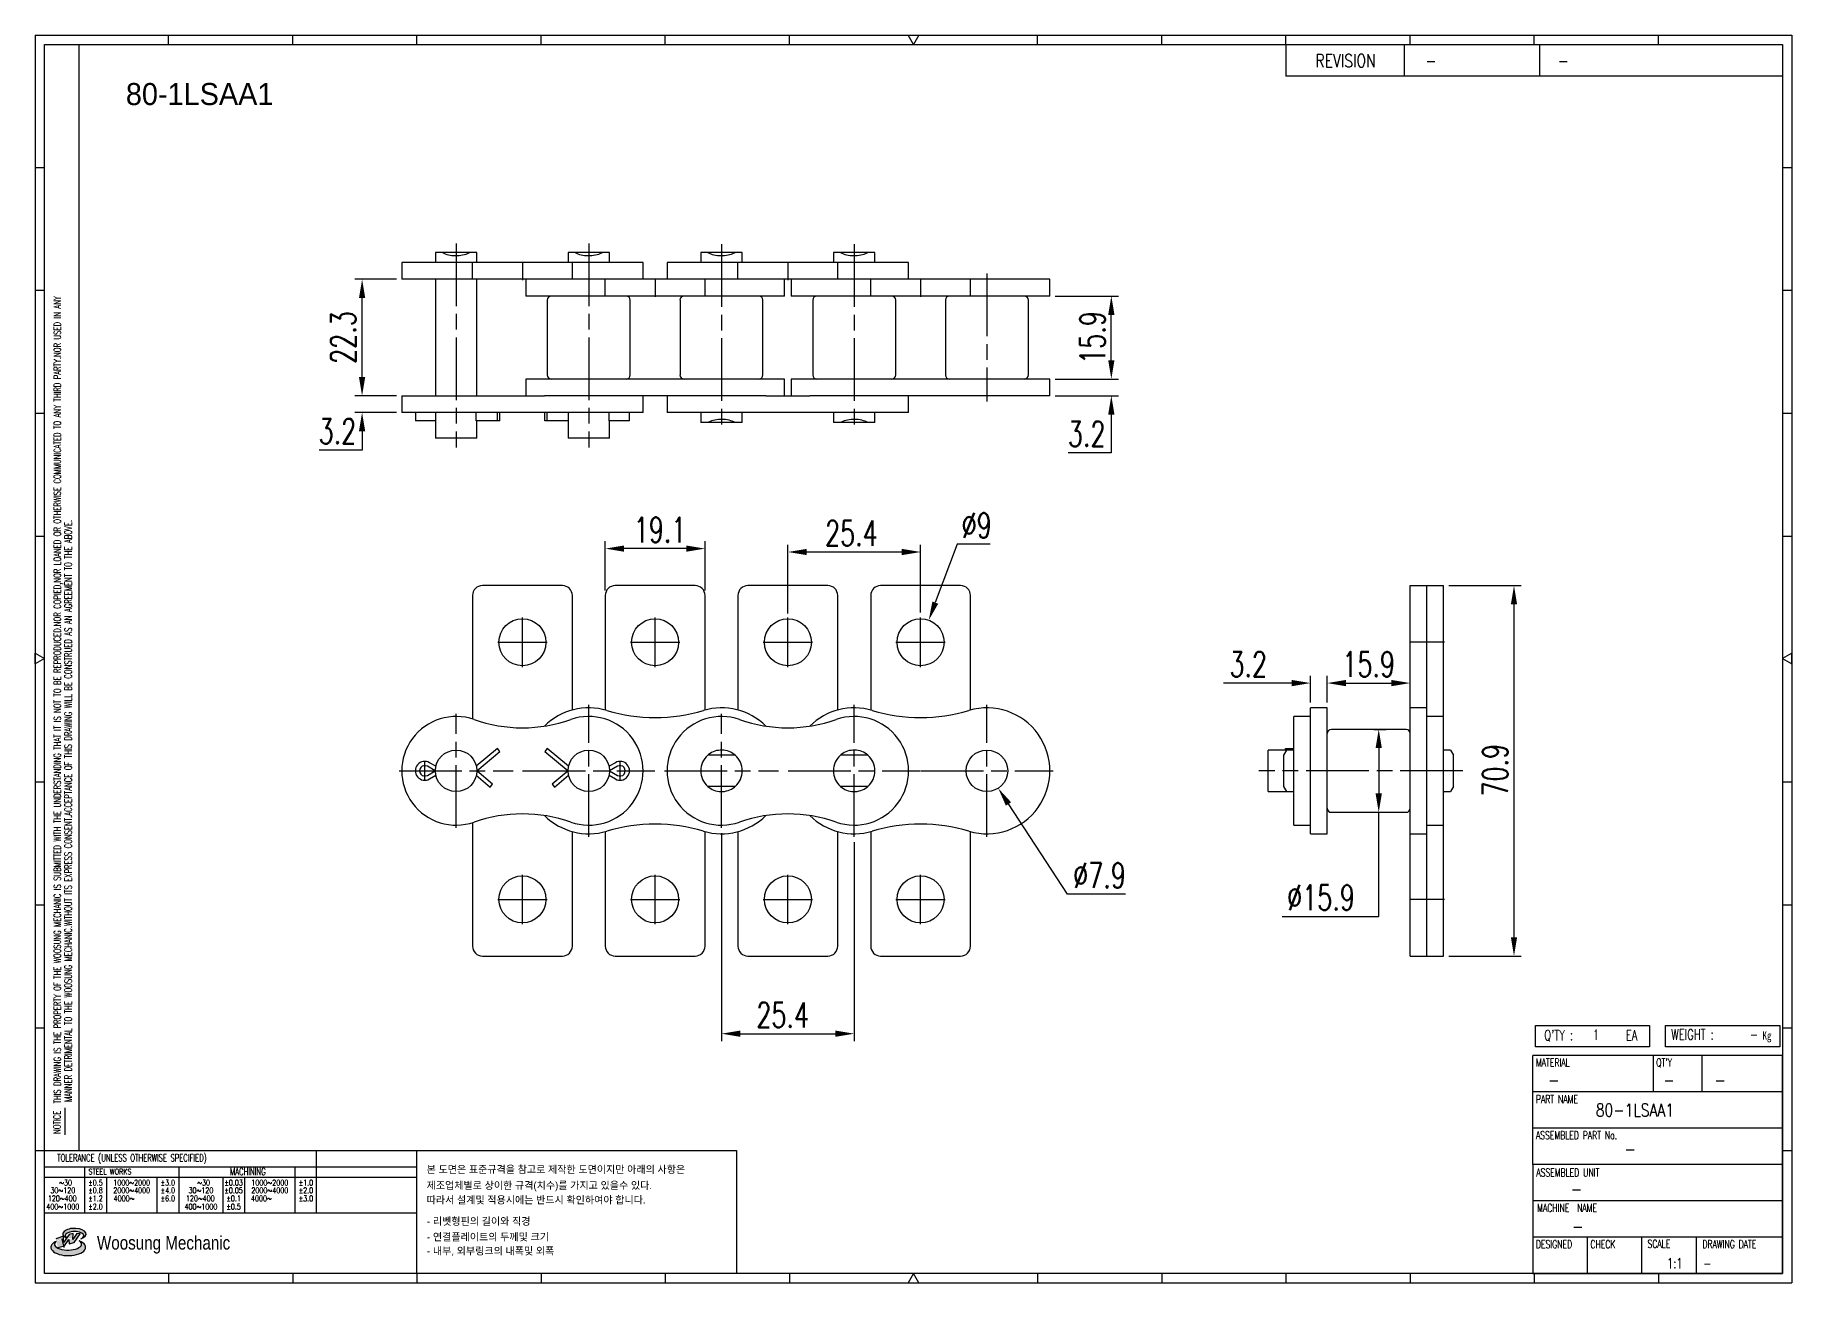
# Model space of a CAD drawing. Header units: millimetres. Extents: x 1209 to 1546, y 59 to 298.
import ezdxf
from ezdxf.enums import TextEntityAlignment as Align

# ---------------------------------------------------------------- set-up
doc = ezdxf.new("R2010")
doc.units = ezdxf.units.MM
doc.linetypes.add('AM_ISO08W050', pattern=[18, 12, -1.5, 3, -1.5])
doc.layers.get('Defpoints').update_dxf_attribs({"color": 80})
doc.layers.add('CL1', color=140, linetype='AM_ISO08W050', lineweight=25)
for name, color, linetype in [('S-DIM', 7, 'Continuous'), ('TITLE', 7, 'Continuous'), ('도면레이아웃', 7, 'Continuous')]:
    doc.layers.add(name, color=color, linetype=linetype)
doc.styles.add('HAN', font='ROMANS.shx', dxfattribs={"width": 0.7, "bigfont": 'whgtxt.shx'})
doc.styles.add('HKD_ST2', font='romans.shx', dxfattribs={"width": 0.7, "height": 4, "bigfont": '@extfont2.shx'})
doc.styles.add('HSG', font='SIMPLEX.shx', dxfattribs={"width": 0.7, "bigfont": 'HSG.shx'})
doc.styles.add('MtXpl_', font='Gulim.ttf')
doc.styles.add('SLDTEXTSTYLE4', font='arial.ttf', dxfattribs={"width": 0.8})
doc.dimstyles.new('AP2', dxfattribs={"dimscale": 2, "dimtxt": 2.4, "dimasz": 1.8, "dimexe": 0.7, "dimexo": 0.5, "dimgap": 0.6, "dimtad": 1, "dimtoh": 1, "dimdec": 1, "dimrnd": 0.01, "dimzin": 9, "dimdsep": 46, "dimtxsty": 'HSG', "dimcen": 0, "dimclrd": 251, "dimclre": 251, "dimclrt": 60, "dimazin": 2, "dimtp": 1, "dimtm": 1, "dimtfac": 0.5, "dimtdec": 1, "dimtofl": 0, "dimtmove": 0, "dimatfit": 3, "dimfxl": 0, "dimtvp": 1, "dimtolj": 2, "dimlwd": -1, "dimlwe": -1, "dimarcsym": 0})

# ---------------------------------------------------------------- blocks, each defined once
blk = doc.blocks.new('MAST')
at = {"layer": '도면레이아웃'}
h = blk.add_hatch(color=10, dxfattribs=at)
h.paths.add_polyline_path([(1.544, 35.177), (1.554, 34.966), (1.779, 35.034), (2.054, 35.422), (1.908, 35.446), (1.728, 35.167), (1.741, 35.439), (1.547, 35.405), (1.292, 35.041), (1.295, 35.33), (0.943, 35.208), (1.03, 34.8), (1.336, 34.885)])
edge = h.paths.add_edge_path()
edge.add_ellipse((1.795, 35.421), major_axis=(-0.53, 0), ratio=0.487785, start_angle=122.36065, end_angle=403.39574)
edge.add_line((1.411, 35.244), (1.419, 35.261))
edge.add_ellipse((1.798, 35.344), major_axis=(-0.423, 0), ratio=0.444396, start_angle=131.58977, end_angle=386.19408, ccw=False)
edge = h.paths.add_edge_path()
edge.add_ellipse((1.512, 34.815), major_axis=(-0.793, 0), ratio=0.480113, start_angle=314.67633, end_angle=590.85213)
edge.add_ellipse((1.501, 34.958), major_axis=(-0.62, 0), ratio=0.43311, start_angle=331.7024, end_angle=574.42495, ccw=False)
at = {"color": 140}
for p, q in [((0, 90.118), (80.15, 90.118)), ((0, 90.118), (0, 33.191)), ((80.15, 90.118), (80.15, 33.191)), ((57.068, 89.693), (57.068, 88.246)), ((62.47, 89.693), (62.47, 88.246)), ((68.635, 89.693), (68.635, 88.246)), ((79.725, 88.246), (57.068, 88.246)), ((68.449, 43.961), (68.449, 44.936)), ((68.449, 44.936), (73.654, 44.936)), ((73.654, 44.936), (73.654, 43.961)), ((74.39, 43.961), (74.39, 44.936)), ((74.39, 44.936), (79.595, 44.936)), ((79.595, 44.936), (79.595, 43.961)), ((68.336, 38.59), (68.336, 43.563)), ((79.725, 43.563), (68.336, 43.563)), ((73.654, 43.961), (68.449, 43.961)), ((73.827, 43.563), (73.827, 41.905)), ((79.595, 43.961), (74.39, 43.961)), ((76.037, 43.563), (76.037, 41.905)), ((79.725, 38.59), (79.725, 43.563)), ((79.725, 41.905), (68.336, 41.905)), ((79.725, 40.248), (68.336, 40.248)), ((68.336, 38.59), (68.336, 33.616)), ((79.725, 38.59), (68.336, 38.59)), ((79.725, 33.616), (79.725, 38.59)), ((79.725, 36.932), (68.336, 36.932)), ((79.725, 35.274), (68.336, 35.274)), ((70.822, 33.616), (70.822, 35.274)), ((73.309, 33.616), (73.309, 35.274)), ((75.796, 33.616), (75.796, 35.274)), ((0, 33.191), (80.15, 33.191)), ((68.336, 33.616), (79.725, 33.616))]:
    blk.add_line(p, q, dxfattribs=at)
for p, q in [((6.089, 89.693), (6.089, 90.118)), ((11.753, 89.693), (11.753, 90.118)), ((17.418, 89.693), (17.418, 90.118)), ((23.082, 89.693), (23.082, 90.118)), ((28.746, 89.693), (28.746, 90.118)), ((34.411, 89.693), (34.411, 90.118)), ((45.739, 89.693), (45.739, 90.118)), ((51.404, 89.693), (51.404, 90.118)), ((57.068, 89.693), (57.068, 90.118)), ((62.732, 89.693), (62.732, 90.118)), ((68.397, 89.693), (68.397, 90.118)), ((74.061, 89.693), (74.061, 90.118)), ((0, 84.085), (0.425, 84.085)), ((79.725, 84.085), (80.15, 84.085)), ((0, 78.478), (0.425, 78.478)), ((79.725, 78.478), (80.15, 78.478)), ((0, 72.87), (0.425, 72.87)), ((79.725, 72.87), (80.15, 72.87)), ((0, 67.262), (0.425, 67.262)), ((79.725, 67.262), (80.15, 67.262)), ((0, 56.047), (0.425, 56.047)), ((79.725, 56.047), (80.15, 56.047)), ((0, 50.439), (0.425, 50.439)), ((79.725, 50.439), (80.15, 50.439)), ((0, 44.832), (0.425, 44.832)), ((79.725, 44.832), (80.15, 44.832)), ((1.377, 39.947), (1.377, 41.174)), ((0, 39.224), (0.425, 39.224)), ((79.725, 39.224), (80.15, 39.224)), ((6.089, 33.616), (6.089, 33.191)), ((11.753, 33.616), (11.753, 33.191)), ((17.418, 33.616), (17.418, 33.191)), ((23.082, 33.616), (23.082, 33.191)), ((28.746, 33.616), (28.746, 33.191)), ((34.411, 33.616), (34.411, 33.191)), ((45.739, 33.616), (45.739, 33.191)), ((51.404, 33.616), (51.404, 33.191)), ((57.068, 33.616), (57.068, 33.191)), ((62.732, 33.616), (62.732, 33.191)), ((68.397, 33.616), (68.397, 33.191)), ((74.061, 33.616), (74.061, 33.191))]:
    blk.add_line(p, q)
at = {"color": 2}
for p, q in [((2.017, 39.224), (2.017, 89.693)), ((0.425, 39.224), (17.418, 39.224)), ((0.425, 38.487), (17.418, 38.487)), ((2.257, 38.487), (2.257, 36.382)), ((6.557, 38.5), (6.557, 36.382)), ((11.857, 38.487), (11.857, 36.382)), ((12.816, 39.224), (12.816, 36.382)), ((17.418, 33.616), (17.418, 39.224)), ((0.425, 38.012), (17.418, 38.012)), ((3.257, 38.012), (3.257, 36.382)), ((5.557, 38.012), (5.557, 36.382)), ((8.557, 38.012), (8.557, 36.382)), ((9.557, 38.026), (9.557, 36.382)), ((0.425, 36.382), (17.418, 36.382))]:
    blk.add_line(p, q, dxfattribs=at)
for points in [[(40.075, 89.693), (39.83, 90.118), (40.32, 90.118)], [(0.425, 61.679), (0, 61.433), (0, 61.924)], [(79.725, 61.679), (80.15, 61.433), (80.15, 61.924)], [(40.075, 33.616), (39.83, 33.191), (40.32, 33.191)]]:
    blk.add_lwpolyline(points, close=True)
at = {"color": 140}
blk.add_lwpolyline([(0.425, 89.693), (79.725, 89.693), (79.725, 33.616), (0.425, 33.616)], close=True, dxfattribs=at)
at = {"layer": '도면레이아웃'}
for p, q in [((1.295, 35.33), (0.943, 35.208)), ((1.547, 35.405), (1.292, 35.041)), ((1.292, 35.041), (1.295, 35.33)), ((1.741, 35.439), (1.547, 35.405)), ((1.908, 35.446), (1.728, 35.167)), ((1.728, 35.167), (1.741, 35.439)), ((1.779, 35.034), (2.054, 35.422)), ((2.054, 35.422), (1.908, 35.446)), ((1.03, 34.8), (1.336, 34.885)), ((1.224, 35.208), (1.311, 34.8)), ((1.224, 35.208), (1.224, 35.208)), ((1.336, 34.885), (1.544, 35.177)), ((1.419, 35.261), (1.411, 35.244)), ((1.544, 35.177), (1.554, 34.966)), ((1.554, 34.966), (1.779, 35.034))]:
    blk.add_line(p, q, dxfattribs=at)
for centre, major_axis, ratio, start_param, end_param in [((1.795, 35.421), (-0.53, 0), 0.487785, 2.135596, 7.040584), ((1.798, 35.344), (-0.423, 0), 0.444396, 2.296675, 6.740358), ((1.512, 34.815), (-0.793, 0), 0.480113, 5.492138, 10.312315), ((1.501, 34.958), (-0.62, 0), 0.43311, 5.789299, 10.025607)]:
    blk.add_ellipse(centre, major_axis=major_axis, ratio=ratio, start_param=start_param, end_param=end_param, dxfattribs=at)
for s, height, style, width, p in [('REVISION', 0.5806, 'HAN', 0.8, (58.415, 88.664)), ('-', 0.581, 'HAN', 0.8, (63.426, 88.664)), ('-', 0.581, 'HAN', 0.8, (69.468, 88.664)), ("Q'TY : ", 0.4746, 'HKD_ST2', 0.7, (68.857, 44.253)), ('1', 0.475, 'HKD_ST2', 0.7, (71.071, 44.275)), ('EA', 0.4746, 'HKD_ST2', 0.7, (72.578, 44.253)), ('WEIGHT : ', 0.4746, 'HKD_ST2', 0.7, (74.65, 44.286)), ('-', 0.581, 'HAN', 0.8, (69.029, 42.157)), ('-', 0.581, 'HAN', 0.8, (74.289, 42.157)), ('-', 0.581, 'HAN', 0.8, (76.623, 42.157)), ('-', 0.581, 'HAN', 0.8, (72.515, 39.013)), ('-', 0.581, 'HAN', 0.8, (70.067, 37.189)), ('-', 0.581, 'HAN', 0.8, (70.126, 35.48)), ('1:1', 0.4746, 'HKD_ST2', 0.7, (74.458, 33.848)), ('-', 0.475, 'HKD_ST2', 0.7, (76.112, 33.837))]:
    blk.add_text(s, height=height, dxfattribs=dict(style=style, width=width)).set_placement(p)
at = {"color": 6, "style": 'HKD_ST2', "width": 0.7}
for s, p in [(' THIS DRAWING IS THE PROPERTY OF THE WOOSUNG MECHANIC IS SUBMITTED WITH THE UNDERSTANDING THAT IT IS NOT TO BE REPRODUCED.NOR COPIED,NOR LOANED OR OTHERWISE COMMUNICATED TO ANY THIRD PARTY.NOR USED IN ANY', (1.173, 41.217)), ('MANNER DETRIMENTAL TO THE WOOSUNG MECHANIC.WITHOUT ITS EXPRESS CONSENT.ACCEPTANCE OF THIS DRAWING WILL BE CONSTRUED AS AN AGREEMENT TO THE ABOVE.', (1.672, 41.447))]:
    blk.add_text(s, height=0.326266, rotation=90, dxfattribs=at).set_placement(p)
at = {"style": 'HKD_ST2', "width": 0.7}
blk.add_text('-', height=0.475, dxfattribs=at).set_placement((78.613, 44.286), align=Align.RIGHT)
at = {"color": 254, "style": 'HKD_ST2', "width": 0.7}
for s, height, p in [('MATERIAL', 0.3651, (68.474, 43.425)), ("QT'Y", 0.3651, (73.965, 43.425)), ('PART NAME', 0.3651, (68.474, 41.756)), ('ASSEMBLED PART No.', 0.36511, (68.474, 40.109)), ('ASSEMBLED UNIT', 0.36511, (68.49, 38.408)), ('MACHINE  NAME', 0.36511, (68.532, 36.794)), ('DESIGNED', 0.3651, (68.474, 35.136)), ('CHECK', 0.3651, (70.961, 35.136)), ('SCALE', 0.3651, (73.566, 35.153)), ('DRAWING DATE', 0.36511, (76.071, 35.141))]:
    blk.add_text(s, height=height, dxfattribs=at).set_placement(p, align=Align.TOP_LEFT)
at = {"style": 'HKD_ST2', "width": 0.7}
blk.add_text('NOTICE', height=0.3263, rotation=90, dxfattribs=at).set_placement((1.163, 39.988))
blk.add_text('TOLERANCE (UNLESS OTHERWISE SPECIFIED)', height=0.32627, dxfattribs=at).set_placement((4.417, 38.896), align=Align.MIDDLE_CENTER)
at = {"color": 4, "style": 'HKD_ST2', "width": 0.7}
for s, height, p in [('%%12630', 0.261, (1.389, 37.762)), ('1000%%1262000', 0.26101, (4.407, 37.762)), ('%%12630', 0.261, (7.689, 37.762)), ('1000%%1262000', 0.26101, (10.707, 37.762)), ('120%%126400', 0.26101, (1.237, 37.045)), ('30%%126120', 0.261, (1.263, 37.411)), ('4000%%126', 0.261, (4.061, 37.045)), ('2000%%1264000', 0.26101, (4.407, 37.411)), ('120%%126400', 0.26101, (7.537, 37.045)), ('30%%126120', 0.261, (7.563, 37.411)), ('4000%%126', 0.261, (10.321, 37.045)), ('2000%%1264000', 0.26101, (10.707, 37.411)), ('400%%1261000', 0.26101, (1.263, 36.67)), ('400%%1261000', 0.26101, (7.563, 36.67))]:
    blk.add_text(s, height=height, dxfattribs=at).set_placement(p, align=Align.MIDDLE_CENTER)
for s, height, p in [('%%P0.5', 0.261, (2.757, 37.762)), ('STEEL WORKS', 0.26101, (3.416, 38.268)), ('%%P3.0', 0.261, (6.057, 37.762)), ('%%P0.03', 0.261, (9.057, 37.762)), ('MACHINING', 0.3263, (9.707, 38.27)), ('%%P1.0', 0.261, (12.357, 37.762)), ('%%P0.8', 0.261, (2.757, 37.411)), ('%%P1.2', 0.261, (2.757, 37.045)), ('%%P4.0', 0.261, (6.057, 37.411)), ('%%P6.0', 0.261, (6.057, 37.045)), ('%%P0.05', 0.261, (9.057, 37.411)), ('%%P0.1', 0.261, (9.057, 37.045)), ('%%P2.0', 0.261, (12.357, 37.411)), ('%%P3.0', 0.261, (12.357, 37.045)), ('%%P2.0', 0.261, (2.757, 36.67)), ('%%P0.5', 0.261, (9.057, 36.67))]:
    blk.add_text(s, height=height, dxfattribs=at).set_placement(p, align=Align.MIDDLE)
at = {"color": 1, "style": 'SLDTEXTSTYLE4', "width": 0.8}
blk.add_text('Woosung Mechanic', height=0.61957, dxfattribs=at).set_placement((2.822, 34.711))
at = {"layer": 'TITLE', "width": 0.8}
blk.add_text('Kg', height=0.3789, dxfattribs=at).set_placement((78.807, 44.286))
blk = doc.blocks.new('*D2')
at = {"layer": 'Defpoints', "color": 0, "transparency": 16777216}
for p in [(1353.55, 198.64), (1353.55, 185.86), (1378.95, 186.08)]:
    blk.add_point(p, dxfattribs=at)
at = {"layer": 'S-DIM', "color": 251, "linetype": 'ByBlock', "transparency": 16777216}
for p, q in [((1353.55, 186.86), (1353.55, 200.04)), ((1375.35, 198.64), (1357.15, 198.64)), ((1378.95, 187.08), (1378.95, 200.04))]:
    blk.add_line(p, q, dxfattribs=at)
at = {"layer": 'S-DIM', "color": 251, "transparency": 16777216}
for points in [[(1357.15, 199.24), (1357.15, 198.04), (1353.55, 198.64)], [(1375.35, 199.24), (1375.35, 198.04), (1378.95, 198.64)]]:
    blk.add_solid(points, dxfattribs=at)
at = {"layer": 'S-DIM', "color": 60, "transparency": 16777216, "insert": (1365.71, 202.24), "char_height": 4.8, "attachment_point": 5, "style": 'HSG'}
blk.add_mtext('\\A2;25.4', dxfattribs=at)
blk = doc.blocks.new('*D3')
at = {"layer": 'Defpoints', "color": 0, "transparency": 16777216}
for p in [(1318.6, 199.29), (1318.6, 190.3), (1337.7, 190.3)]:
    blk.add_point(p, dxfattribs=at)
at = {"layer": 'S-DIM', "color": 251, "linetype": 'ByBlock', "transparency": 16777216}
for p, q in [((1318.6, 191.3), (1318.6, 200.69)), ((1334.1, 199.29), (1322.2, 199.29)), ((1337.7, 191.3), (1337.7, 200.69))]:
    blk.add_line(p, q, dxfattribs=at)
at = {"layer": 'S-DIM', "color": 251, "transparency": 16777216}
for points in [[(1322.2, 199.89), (1322.2, 198.69), (1318.6, 199.29)], [(1334.1, 199.89), (1334.1, 198.69), (1337.7, 199.29)]]:
    blk.add_solid(points, dxfattribs=at)
at = {"layer": 'S-DIM', "color": 60, "transparency": 16777216, "insert": (1329.09, 202.89), "char_height": 4.8, "attachment_point": 5, "style": 'HSG'}
blk.add_mtext('\\A2;19.1', dxfattribs=at)
blk = doc.blocks.new('*D4')
at = {"layer": 'Defpoints', "color": 0, "transparency": 16777216}
for p in [(1380.51, 185.58), (1377.38, 177.14)]:
    blk.add_point(p, dxfattribs=at)
at = {"layer": 'S-DIM', "color": 251, "linetype": 'ByBlock', "transparency": 16777216}
for p, q in [((1385.93, 200.14), (1381.77, 188.95)), ((1392.25, 200.14), (1385.93, 200.14))]:
    blk.add_line(p, q, dxfattribs=at)
at = {"layer": 'S-DIM', "color": 251, "transparency": 16777216}
blk.add_solid([(1381.21, 189.16), (1382.33, 188.74), (1380.51, 185.58)], dxfattribs=at)
at = {"layer": 'S-DIM', "color": 60, "transparency": 16777216, "insert": (1389.69, 203.74), "char_height": 4.8, "attachment_point": 5, "style": 'HSG'}
blk.add_mtext('\\A2;∅9', dxfattribs=at)
blk = doc.blocks.new('*D5')
at = {"layer": 'Defpoints', "color": 0, "transparency": 16777216}
for p in [(1340.85, 145.84), (1366.25, 144.11), (1366.25, 106.45)]:
    blk.add_point(p, dxfattribs=at)
at = {"layer": 'S-DIM', "color": 251, "linetype": 'ByBlock', "transparency": 16777216}
for p, q in [((1340.85, 144.84), (1340.85, 105.05)), ((1366.25, 143.11), (1366.25, 105.05)), ((1344.45, 106.45), (1362.65, 106.45))]:
    blk.add_line(p, q, dxfattribs=at)
at = {"layer": 'S-DIM', "color": 251, "transparency": 16777216}
for points in [[(1344.45, 107.05), (1344.45, 105.85), (1340.85, 106.45)], [(1362.65, 107.05), (1362.65, 105.85), (1366.25, 106.45)]]:
    blk.add_solid(points, dxfattribs=at)
at = {"layer": 'S-DIM', "color": 60, "transparency": 16777216, "insert": (1352.56, 110.05), "char_height": 4.8, "attachment_point": 5, "style": 'HSG'}
blk.add_mtext('\\A2;25.4', dxfattribs=at)
blk = doc.blocks.new('*D6')
at = {"layer": 'Defpoints', "color": 0, "transparency": 16777216}
for p in [(1456.78, 173.55), (1453.58, 168.81), (1456.78, 168.81)]:
    blk.add_point(p, dxfattribs=at)
at = {"layer": 'S-DIM', "color": 251, "linetype": 'ByBlock', "transparency": 16777216}
for p, q in [((1453.58, 169.81), (1453.58, 174.95)), ((1456.78, 169.81), (1456.78, 174.95)), ((1449.98, 173.55), (1436.94, 173.55)), ((1460.38, 173.55), (1463.98, 173.55))]:
    blk.add_line(p, q, dxfattribs=at)
at = {"layer": 'S-DIM', "color": 251, "transparency": 16777216}
for points in [[(1449.98, 174.15), (1449.98, 172.95), (1453.58, 173.55)], [(1460.38, 174.15), (1460.38, 172.95), (1456.78, 173.55)]]:
    blk.add_solid(points, dxfattribs=at)
at = {"layer": 'S-DIM', "color": 60, "transparency": 16777216, "insert": (1441.66, 177.15), "char_height": 4.8, "attachment_point": 5, "style": 'HSG'}
blk.add_mtext('\\A2;3.2', dxfattribs=at)
blk = doc.blocks.new('*D7')
at = {"layer": 'Defpoints', "color": 0, "transparency": 16777216}
for p in [(1472.66, 173.55), (1472.66, 173.55), (1456.78, 168.81)]:
    blk.add_point(p, dxfattribs=at)
at = {"layer": 'S-DIM', "color": 251, "linetype": 'ByBlock', "transparency": 16777216}
for p, q in [((1456.78, 169.81), (1456.78, 174.95)), ((1472.66, 174.55), (1472.66, 174.95)), ((1460.38, 173.55), (1469.06, 173.55))]:
    blk.add_line(p, q, dxfattribs=at)
at = {"layer": 'S-DIM', "color": 251, "transparency": 16777216}
for points in [[(1460.38, 174.15), (1460.38, 172.95), (1456.78, 173.55)], [(1469.06, 174.15), (1469.06, 172.95), (1472.66, 173.55)]]:
    blk.add_solid(points, dxfattribs=at)
at = {"layer": 'S-DIM', "color": 60, "transparency": 16777216, "insert": (1464.72, 177.15), "char_height": 4.8, "attachment_point": 5, "style": 'HSG'}
blk.add_mtext('\\A2;15.9', dxfattribs=at)
blk = doc.blocks.new('*D8')
at = {"layer": 'Defpoints', "color": 0, "transparency": 16777216}
for p in [(1479.06, 192.21), (1492.53, 192.21), (1479.06, 121.31)]:
    blk.add_point(p, dxfattribs=at)
at = {"layer": 'S-DIM', "color": 251, "linetype": 'ByBlock', "transparency": 16777216}
for p, q in [((1480.06, 192.21), (1493.93, 192.21)), ((1492.53, 124.91), (1492.53, 188.61)), ((1480.06, 121.31), (1493.93, 121.31))]:
    blk.add_line(p, q, dxfattribs=at)
at = {"layer": 'S-DIM', "color": 251, "transparency": 16777216}
for points in [[(1491.93, 188.61), (1493.13, 188.61), (1492.53, 192.21)], [(1491.93, 124.91), (1493.13, 124.91), (1492.53, 121.31)]]:
    blk.add_solid(points, dxfattribs=at)
at = {"layer": 'S-DIM', "color": 60, "transparency": 16777216, "insert": (1488.93, 156.87), "char_height": 4.8, "attachment_point": 5, "rotation": 90, "style": 'HSG'}
blk.add_mtext('\\A2;70.9', dxfattribs=at)
blk = doc.blocks.new('*D9')
at = {"layer": 'Defpoints', "color": 0, "transparency": 16777216}
for p in [(1403.7, 231.75), (1415.46, 231.75), (1403.7, 228.55)]:
    blk.add_point(p, dxfattribs=at)
at = {"layer": 'S-DIM', "color": 251, "linetype": 'ByBlock', "transparency": 16777216}
for p, q in [((1415.46, 235.35), (1415.46, 238.95)), ((1404.7, 231.75), (1416.86, 231.75)), ((1404.7, 228.55), (1416.86, 228.55)), ((1415.46, 224.95), (1415.46, 217.64)), ((1415.46, 217.64), (1407.22, 217.64))]:
    blk.add_line(p, q, dxfattribs=at)
at = {"layer": 'S-DIM', "color": 251, "transparency": 16777216}
for points in [[(1414.86, 235.35), (1416.06, 235.35), (1415.46, 231.75)], [(1414.86, 224.95), (1416.06, 224.95), (1415.46, 228.55)]]:
    blk.add_solid(points, dxfattribs=at)
at = {"layer": 'S-DIM', "color": 60, "transparency": 16777216, "insert": (1410.74, 221.24), "char_height": 4.8, "attachment_point": 5, "style": 'HSG'}
blk.add_mtext('\\A2;3.2', dxfattribs=at)
blk = doc.blocks.new('*D10')
at = {"layer": 'Defpoints', "color": 0, "transparency": 16777216}
for p in [(1403.7, 247.63), (1415.46, 247.63), (1403.7, 231.75)]:
    blk.add_point(p, dxfattribs=at)
at = {"layer": 'S-DIM', "color": 251, "linetype": 'ByBlock', "transparency": 16777216}
for p, q in [((1404.7, 247.63), (1416.86, 247.63)), ((1415.46, 235.35), (1415.46, 244.03)), ((1404.7, 231.75), (1416.86, 231.75))]:
    blk.add_line(p, q, dxfattribs=at)
at = {"layer": 'S-DIM', "color": 251, "transparency": 16777216}
for points in [[(1414.86, 244.03), (1416.06, 244.03), (1415.46, 247.63)], [(1414.86, 235.35), (1416.06, 235.35), (1415.46, 231.75)]]:
    blk.add_solid(points, dxfattribs=at)
at = {"layer": 'S-DIM', "color": 60, "transparency": 16777216, "insert": (1411.86, 239.69), "char_height": 4.8, "attachment_point": 5, "rotation": 90, "style": 'HSG'}
blk.add_mtext('\\A2;15.9', dxfattribs=at)
blk = doc.blocks.new('*D11')
at = {"layer": 'Defpoints', "color": 0, "transparency": 16777216}
for p in [(1272.06, 228.55), (1279.65, 228.55), (1279.65, 225.35)]:
    blk.add_point(p, dxfattribs=at)
at = {"layer": 'S-DIM', "color": 251, "linetype": 'ByBlock', "transparency": 16777216}
for p, q in [((1272.06, 232.15), (1272.06, 235.75)), ((1278.65, 228.55), (1270.66, 228.55)), ((1278.65, 225.35), (1270.66, 225.35)), ((1272.06, 221.75), (1272.06, 218.15)), ((1272.06, 218.15), (1263.82, 218.15))]:
    blk.add_line(p, q, dxfattribs=at)
at = {"layer": 'S-DIM', "color": 251, "transparency": 16777216}
for points in [[(1271.46, 232.15), (1272.66, 232.15), (1272.06, 228.55)], [(1271.46, 221.75), (1272.66, 221.75), (1272.06, 225.35)]]:
    blk.add_solid(points, dxfattribs=at)
at = {"layer": 'S-DIM', "color": 60, "transparency": 16777216, "insert": (1267.34, 221.75), "char_height": 4.8, "attachment_point": 5, "style": 'HSG'}
blk.add_mtext('\\A2;3.2', dxfattribs=at)
blk = doc.blocks.new('*D12')
at = {"layer": 'Defpoints', "color": 0, "transparency": 16777216}
for p in [(1272.06, 250.83), (1279.65, 250.83), (1279.65, 228.55)]:
    blk.add_point(p, dxfattribs=at)
at = {"layer": 'S-DIM', "color": 251, "linetype": 'ByBlock', "transparency": 16777216}
for p, q in [((1278.65, 250.83), (1270.66, 250.83)), ((1272.06, 232.15), (1272.06, 247.23)), ((1278.65, 228.55), (1270.66, 228.55))]:
    blk.add_line(p, q, dxfattribs=at)
at = {"layer": 'S-DIM', "color": 251, "transparency": 16777216}
for points in [[(1271.46, 247.23), (1272.66, 247.23), (1272.06, 250.83)], [(1271.46, 232.15), (1272.66, 232.15), (1272.06, 228.55)]]:
    blk.add_solid(points, dxfattribs=at)
at = {"layer": 'S-DIM', "color": 60, "transparency": 16777216, "insert": (1268.46, 239.69), "char_height": 4.8, "attachment_point": 5, "rotation": 90, "style": 'HSG'}
blk.add_mtext('\\A2;22.3', dxfattribs=at)
blk = doc.blocks.new('*D13')
at = {"layer": 'Defpoints', "color": 0, "transparency": 16777216}
for p in [(1464.72, 164.7), (1464.72, 148.82), (1466.64, 148.82)]:
    blk.add_point(p, dxfattribs=at)
at = {"layer": 'S-DIM', "color": 251, "linetype": 'ByBlock', "transparency": 16777216}
for p, q in [((1465.72, 164.7), (1468.04, 164.7)), ((1466.64, 161.1), (1466.64, 152.42)), ((1465.72, 148.82), (1468.04, 148.82)), ((1466.64, 128.91), (1466.64, 148.82)), ((1448.16, 128.91), (1466.64, 128.91))]:
    blk.add_line(p, q, dxfattribs=at)
at = {"layer": 'S-DIM', "color": 251, "transparency": 16777216}
for points in [[(1466.04, 161.1), (1467.24, 161.1), (1466.64, 164.7)], [(1466.04, 152.42), (1467.24, 152.42), (1466.64, 148.82)]]:
    blk.add_solid(points, dxfattribs=at)
at = {"layer": 'S-DIM', "color": 60, "transparency": 16777216, "insert": (1455.6, 132.51), "char_height": 4.8, "attachment_point": 5, "style": 'HSG'}
blk.add_mtext('\\A2;%%c15.9', dxfattribs=at)
blk = doc.blocks.new('*D14')
at = {"layer": 'Defpoints', "color": 0, "transparency": 16777216}
for p in [(1389.48, 160.08), (1393.81, 153.43)]:
    blk.add_point(p, dxfattribs=at)
at = {"layer": 'S-DIM', "color": 251, "linetype": 'ByBlock', "transparency": 16777216}
for p, q in [((1407.04, 133.14), (1395.78, 150.42)), ((1418.16, 133.14), (1407.04, 133.14))]:
    blk.add_line(p, q, dxfattribs=at)
at = {"layer": 'S-DIM', "color": 251, "transparency": 16777216}
blk.add_solid([(1396.28, 150.74), (1395.28, 150.09), (1393.81, 153.43)], dxfattribs=at)
at = {"layer": 'S-DIM', "color": 60, "transparency": 16777216, "insert": (1413.2, 136.74), "char_height": 4.8, "attachment_point": 5, "style": 'HSG'}
blk.add_mtext('\\A2;∅7.9', dxfattribs=at)

msp = doc.modelspace()

# ---------------------------------------------------------------- linework, layer by layer
for p, q in [((1286.08, 255.94), (1286.08, 254.03)), ((1294.02, 255.94), (1286.08, 255.94)), ((1287.42, 255.94), (1287.69, 255.81)), ((1287.69, 255.81), (1287.98, 255.7)), ((1287.98, 255.7), (1288.28, 255.61)), ((1288.28, 255.61), (1288.6, 255.52)), ((1291.31, 255.49), (1291.63, 255.56)), ((1291.63, 255.56), (1291.95, 255.65)), ((1291.95, 255.65), (1292.24, 255.75)), ((1292.24, 255.75), (1292.52, 255.87)), ((1292.52, 255.87), (1292.67, 255.94)), ((1294.02, 254.03), (1294.02, 255.94)), ((1311.48, 255.94), (1311.48, 254.03)), ((1319.42, 255.94), (1311.48, 255.94)), ((1312.82, 255.94), (1313.09, 255.81)), ((1313.09, 255.81), (1313.38, 255.7)), ((1313.38, 255.7), (1313.68, 255.61)), ((1313.68, 255.61), (1314, 255.52)), ((1316.71, 255.49), (1317.03, 255.56)), ((1317.03, 255.56), (1317.35, 255.65)), ((1317.35, 255.65), (1317.64, 255.75)), ((1317.64, 255.75), (1317.92, 255.87)), ((1317.92, 255.87), (1318.07, 255.94)), ((1319.42, 254.03), (1319.42, 255.94)), ((1336.88, 255.94), (1336.88, 254.03)), ((1344.82, 255.94), (1336.88, 255.94)), ((1338.22, 255.94), (1338.49, 255.81)), ((1338.49, 255.81), (1338.78, 255.7)), ((1338.78, 255.7), (1339.08, 255.61)), ((1339.08, 255.61), (1339.4, 255.52)), ((1342.11, 255.49), (1342.43, 255.56)), ((1342.43, 255.56), (1342.75, 255.65)), ((1342.75, 255.65), (1343.04, 255.75)), ((1343.04, 255.75), (1343.32, 255.87)), ((1343.32, 255.87), (1343.47, 255.94)), ((1344.82, 254.03), (1344.82, 255.94)), ((1362.28, 255.94), (1362.28, 254.03)), ((1370.22, 255.94), (1362.28, 255.94)), ((1363.62, 255.94), (1363.89, 255.81)), ((1363.89, 255.81), (1364.18, 255.7)), ((1364.18, 255.7), (1364.48, 255.61)), ((1364.48, 255.61), (1364.8, 255.52)), ((1367.51, 255.49), (1367.83, 255.56)), ((1367.83, 255.56), (1368.15, 255.65)), ((1368.15, 255.65), (1368.44, 255.75)), ((1368.44, 255.75), (1368.72, 255.87)), ((1368.72, 255.87), (1368.87, 255.94)), ((1370.22, 254.03), (1370.22, 255.94)), ((1325.85, 254.03), (1279.65, 254.03)), ((1279.65, 254.03), (1279.65, 250.83)), ((1288.6, 255.52), (1288.92, 255.46)), ((1288.92, 255.46), (1289.26, 255.41)), ((1289.26, 255.41), (1289.6, 255.38)), ((1289.6, 255.38), (1289.95, 255.37)), ((1289.95, 255.37), (1290.29, 255.37)), ((1290.29, 255.37), (1290.64, 255.39)), ((1290.64, 255.39), (1290.98, 255.43)), ((1290.98, 255.43), (1291.31, 255.49)), ((1293.2, 250.83), (1293.2, 254.03)), ((1312.3, 250.83), (1312.3, 254.03)), ((1314, 255.52), (1314.32, 255.46)), ((1314.32, 255.46), (1314.66, 255.41)), ((1314.66, 255.41), (1315, 255.38)), ((1315, 255.38), (1315.35, 255.37)), ((1315.35, 255.37), (1315.69, 255.37)), ((1315.69, 255.37), (1316.04, 255.39)), ((1316.04, 255.39), (1316.38, 255.43)), ((1316.38, 255.43), (1316.71, 255.49)), ((1325.85, 250.83), (1325.85, 254.03)), ((1330.45, 254.03), (1330.45, 250.83)), ((1376.65, 254.03), (1330.45, 254.03)), ((1339.4, 255.52), (1339.72, 255.46)), ((1339.72, 255.46), (1340.06, 255.41)), ((1340.06, 255.41), (1340.4, 255.38)), ((1340.4, 255.38), (1340.75, 255.37)), ((1340.75, 255.37), (1341.09, 255.37)), ((1341.09, 255.37), (1341.44, 255.39)), ((1341.44, 255.39), (1341.78, 255.43)), ((1341.78, 255.43), (1342.11, 255.49)), ((1344, 250.83), (1344, 254.03)), ((1363.1, 250.83), (1363.1, 254.03)), ((1364.8, 255.52), (1365.12, 255.46)), ((1365.12, 255.46), (1365.46, 255.41)), ((1365.46, 255.41), (1365.8, 255.38)), ((1365.8, 255.38), (1366.15, 255.37)), ((1366.15, 255.37), (1366.49, 255.37)), ((1366.49, 255.37), (1366.84, 255.39)), ((1366.84, 255.39), (1367.18, 255.43)), ((1367.18, 255.43), (1367.51, 255.49)), ((1376.65, 250.83), (1376.65, 254.03)), ((1312.3, 250.83), (1279.65, 250.83)), ((1286.08, 250.83), (1286.08, 228.55)), ((1294.02, 228.55), (1294.02, 250.83)), ((1303.4, 250.83), (1303.4, 247.63)), ((1344, 250.83), (1312.3, 250.83)), ((1318.6, 247.63), (1318.6, 250.83)), ((1337.7, 247.63), (1337.7, 250.83)), ((1363.1, 250.83), (1344, 250.83)), ((1352.9, 247.63), (1352.9, 250.83)), ((1354.2, 250.83), (1354.2, 247.63)), ((1403.7, 250.83), (1363.1, 250.83)), ((1369.4, 247.63), (1369.4, 250.83)), ((1388.5, 247.63), (1388.5, 250.83)), ((1403.7, 247.63), (1403.7, 250.83)), ((1352.9, 247.63), (1303.4, 247.63)), ((1307.51, 246.84), (1307.51, 232.54)), ((1323.39, 232.54), (1323.39, 246.84)), ((1332.91, 246.84), (1332.91, 232.54)), ((1348.79, 232.54), (1348.79, 246.84)), ((1403.7, 247.63), (1354.2, 247.63)), ((1358.31, 246.84), (1358.31, 232.54)), ((1374.19, 232.54), (1374.19, 246.84)), ((1383.71, 246.84), (1383.71, 232.54)), ((1399.59, 232.54), (1399.59, 246.84)), ((1303.4, 231.75), (1303.4, 228.55)), ((1352.9, 231.75), (1303.4, 231.75)), ((1352.9, 228.55), (1352.9, 231.75)), ((1354.2, 231.75), (1354.2, 228.55)), ((1403.7, 231.75), (1354.2, 231.75)), ((1403.7, 228.55), (1403.7, 231.75)), ((1279.65, 228.55), (1306.96, 228.55)), ((1279.65, 228.55), (1279.65, 225.35)), ((1325.85, 225.35), (1279.65, 225.35)), ((1282.26, 225.35), (1282.26, 223.75)), ((1286.17, 223.75), (1286.17, 225.35)), ((1293.92, 223.75), (1293.92, 225.35)), ((1297.99, 223.75), (1297.99, 225.35)), ((1298.45, 223.75), (1298.45, 225.35)), ((1349.34, 228.55), (1306.96, 228.55)), ((1307.05, 223.75), (1307.05, 225.35)), ((1307.51, 223.75), (1307.51, 225.35)), ((1311.57, 223.75), (1311.57, 225.35)), ((1319.32, 223.75), (1319.32, 225.35)), ((1323.24, 223.75), (1323.24, 225.35)), ((1325.85, 225.35), (1325.85, 228.55)), ((1330.45, 228.55), (1330.45, 225.35)), ((1376.65, 225.35), (1330.45, 225.35)), ((1336.88, 225.35), (1336.88, 223.44)), ((1344.82, 223.44), (1344.82, 225.35)), ((1349.34, 228.55), (1357.76, 228.55)), ((1403.7, 228.55), (1357.76, 228.55)), ((1362.28, 225.35), (1362.28, 223.44)), ((1370.22, 223.44), (1370.22, 225.35)), ((1376.65, 225.35), (1376.65, 228.55)), ((1286.17, 223.75), (1282.26, 223.75)), ((1286.08, 223.75), (1286.08, 220.44)), ((1298.45, 223.75), (1293.92, 223.75)), ((1294.02, 220.44), (1294.02, 223.75)), ((1311.57, 223.75), (1307.05, 223.75)), ((1311.48, 223.75), (1311.48, 220.44)), ((1323.24, 223.75), (1319.32, 223.75)), ((1319.42, 220.44), (1319.42, 223.75)), ((1344.82, 223.44), (1336.88, 223.44)), ((1338.37, 223.51), (1338.22, 223.44)), ((1338.65, 223.63), (1338.37, 223.51)), ((1338.95, 223.73), (1338.65, 223.63)), ((1339.26, 223.82), (1338.95, 223.73)), ((1339.58, 223.89), (1339.26, 223.82)), ((1339.91, 223.95), (1339.58, 223.89)), ((1340.25, 223.99), (1339.91, 223.95)), ((1340.6, 224.01), (1340.25, 223.99)), ((1340.94, 224.01), (1340.6, 224.01)), ((1341.29, 224), (1340.94, 224.01)), ((1341.63, 223.97), (1341.29, 224)), ((1341.97, 223.92), (1341.63, 223.97)), ((1342.3, 223.85), (1341.97, 223.92)), ((1342.61, 223.77), (1342.3, 223.85)), ((1342.92, 223.68), (1342.61, 223.77)), ((1343.2, 223.57), (1342.92, 223.68)), ((1343.47, 223.44), (1343.2, 223.57)), ((1370.22, 223.44), (1362.28, 223.44)), ((1363.77, 223.51), (1363.62, 223.44)), ((1364.05, 223.63), (1363.77, 223.51)), ((1364.35, 223.73), (1364.05, 223.63)), ((1364.66, 223.82), (1364.35, 223.73)), ((1364.98, 223.89), (1364.66, 223.82)), ((1365.31, 223.95), (1364.98, 223.89)), ((1365.65, 223.99), (1365.31, 223.95)), ((1366, 224.01), (1365.65, 223.99)), ((1366.34, 224.01), (1366, 224.01)), ((1366.69, 224), (1366.34, 224.01)), ((1367.03, 223.97), (1366.69, 224)), ((1367.37, 223.92), (1367.03, 223.97)), ((1367.7, 223.85), (1367.37, 223.92)), ((1368.01, 223.77), (1367.7, 223.85)), ((1368.32, 223.68), (1368.01, 223.77)), ((1368.6, 223.57), (1368.32, 223.68)), ((1368.87, 223.44), (1368.6, 223.57)), ((1294.02, 220.44), (1286.08, 220.44)), ((1319.42, 220.44), (1311.48, 220.44)), ((1310.39, 192.21), (1295.11, 192.21)), ((1335.79, 192.21), (1320.51, 192.21)), ((1361.19, 192.21), (1345.91, 192.21)), ((1386.59, 192.21), (1371.31, 192.21)), ((1472.66, 121.31), (1472.66, 192.21)), ((1472.66, 192.21), (1475.86, 192.21)), ((1475.86, 121.31), (1475.86, 192.21)), ((1475.86, 192.21), (1479.06, 192.21)), ((1479.06, 121.31), (1479.06, 192.21)), ((1293.2, 190.3), (1293.2, 166.67)), ((1312.3, 168.39), (1312.3, 190.3)), ((1318.6, 190.3), (1318.6, 168.39)), ((1337.7, 168.39), (1337.7, 190.3)), ((1344, 190.3), (1344, 168.39)), ((1363.1, 168.39), (1363.1, 190.3)), ((1369.4, 190.3), (1369.4, 168.39)), ((1388.5, 168.39), (1388.5, 190.3)), ((1456.78, 168.81), (1453.58, 168.81)), ((1453.58, 144.71), (1453.58, 168.81)), ((1456.78, 144.71), (1456.78, 168.81)), ((1475.86, 168.81), (1472.66, 168.81)), ((1453.58, 167.16), (1450.38, 167.16)), ((1450.38, 146.36), (1450.38, 167.16)), ((1479.06, 167.16), (1475.86, 167.16)), ((1471.87, 164.7), (1457.58, 164.7)), ((1286.17, 157.62), (1284.96, 158.32)), ((1297.99, 161.02), (1293.92, 157.62)), ((1294.02, 156.76), (1298.45, 160.48)), ((1298.45, 160.48), (1297.99, 161.02)), ((1307.51, 161.02), (1307.05, 160.48)), ((1307.05, 160.48), (1311.48, 156.76)), ((1311.57, 157.62), (1307.51, 161.02)), ((1320.54, 158.32), (1319.32, 157.62)), ((1338.37, 159.86), (1338.22, 159.74)), ((1343.47, 159.74), (1338.22, 159.74)), ((1338.65, 160.07), (1338.37, 159.86)), ((1338.95, 160.24), (1338.65, 160.07)), ((1339.26, 160.4), (1338.95, 160.24)), ((1339.58, 160.52), (1339.26, 160.4)), ((1339.91, 160.62), (1339.58, 160.52)), ((1340.25, 160.68), (1339.91, 160.62)), ((1340.6, 160.72), (1340.25, 160.68)), ((1340.94, 160.73), (1340.6, 160.72)), ((1341.29, 160.7), (1340.94, 160.73)), ((1341.63, 160.65), (1341.29, 160.7)), ((1341.97, 160.57), (1341.63, 160.65)), ((1342.3, 160.45), (1341.97, 160.57)), ((1342.61, 160.31), (1342.3, 160.45)), ((1342.92, 160.15), (1342.61, 160.31)), ((1343.2, 159.95), (1342.92, 160.15)), ((1343.47, 159.74), (1343.2, 159.95)), ((1363.77, 159.86), (1363.62, 159.74)), ((1368.87, 159.74), (1363.62, 159.74)), ((1364.05, 160.07), (1363.77, 159.86)), ((1364.35, 160.24), (1364.05, 160.07)), ((1364.66, 160.4), (1364.35, 160.24)), ((1364.98, 160.52), (1364.66, 160.4)), ((1365.31, 160.62), (1364.98, 160.52)), ((1365.65, 160.68), (1365.31, 160.62)), ((1366, 160.72), (1365.65, 160.68)), ((1366.34, 160.73), (1366, 160.72)), ((1366.69, 160.7), (1366.34, 160.73)), ((1367.03, 160.65), (1366.69, 160.7)), ((1367.37, 160.57), (1367.03, 160.65)), ((1367.7, 160.45), (1367.37, 160.57)), ((1368.01, 160.31), (1367.7, 160.45)), ((1368.32, 160.15), (1368.01, 160.31)), ((1368.6, 159.95), (1368.32, 160.15)), ((1368.87, 159.74), (1368.6, 159.95)), ((1445.47, 152.79), (1445.47, 160.73)), ((1449.05, 160.73), (1445.47, 160.73)), ((1448.47, 159.74), (1449.05, 160.73)), ((1448.47, 153.78), (1448.47, 159.74)), ((1448.78, 161.02), (1450.38, 161.02)), ((1448.78, 160.73), (1448.78, 161.02)), ((1450.38, 160.73), (1449.05, 160.73)), ((1480.4, 160.73), (1479.06, 160.73)), ((1480.4, 160.73), (1480.97, 159.74)), ((1480.97, 153.78), (1480.97, 159.74)), ((1286.05, 156.76), (1284.55, 157.62)), ((1284.55, 155.89), (1286.05, 156.76)), ((1284.96, 155.2), (1286.17, 155.9)), ((1293.92, 155.9), (1296.59, 153.66)), ((1297.05, 154.21), (1294.02, 156.76)), ((1311.48, 156.76), (1308.44, 154.21)), ((1308.9, 153.66), (1311.57, 155.9)), ((1319.32, 155.9), (1320.54, 155.2)), ((1320.94, 157.62), (1319.44, 156.76)), ((1319.44, 156.76), (1320.94, 155.89)), ((1296.59, 153.66), (1297.05, 154.21)), ((1308.44, 154.21), (1308.9, 153.66)), ((1338.22, 153.78), (1338.49, 153.56)), ((1343.47, 153.78), (1338.22, 153.78)), ((1338.49, 153.56), (1338.78, 153.37)), ((1338.78, 153.37), (1339.08, 153.2)), ((1339.08, 153.2), (1339.4, 153.06)), ((1339.4, 153.06), (1339.72, 152.95)), ((1339.72, 152.95), (1340.06, 152.87)), ((1340.06, 152.87), (1340.4, 152.81)), ((1340.4, 152.81), (1340.75, 152.79)), ((1340.75, 152.79), (1341.09, 152.8)), ((1341.09, 152.8), (1341.44, 152.83)), ((1341.44, 152.83), (1341.78, 152.9)), ((1341.78, 152.9), (1342.11, 153)), ((1342.11, 153), (1342.43, 153.12)), ((1342.43, 153.12), (1342.75, 153.27)), ((1342.75, 153.27), (1343.04, 153.45)), ((1343.04, 153.45), (1343.32, 153.66)), ((1343.32, 153.66), (1343.47, 153.78)), ((1363.62, 153.78), (1363.89, 153.56)), ((1368.87, 153.78), (1363.62, 153.78)), ((1363.89, 153.56), (1364.18, 153.37)), ((1364.18, 153.37), (1364.48, 153.2)), ((1364.48, 153.2), (1364.8, 153.06)), ((1364.8, 153.06), (1365.12, 152.95)), ((1365.12, 152.95), (1365.46, 152.87)), ((1365.46, 152.87), (1365.8, 152.81)), ((1365.8, 152.81), (1366.15, 152.79)), ((1366.15, 152.79), (1366.49, 152.8)), ((1366.49, 152.8), (1366.84, 152.83)), ((1366.84, 152.83), (1367.18, 152.9)), ((1367.18, 152.9), (1367.51, 153)), ((1367.51, 153), (1367.83, 153.12)), ((1367.83, 153.12), (1368.15, 153.27)), ((1368.15, 153.27), (1368.44, 153.45)), ((1368.44, 153.45), (1368.72, 153.66)), ((1368.72, 153.66), (1368.87, 153.78)), ((1445.47, 152.79), (1449.05, 152.79)), ((1449.05, 152.79), (1448.47, 153.78)), ((1449.05, 152.79), (1450.38, 152.79)), ((1479.06, 152.79), (1480.4, 152.79)), ((1480.97, 153.78), (1480.4, 152.79)), ((1457.58, 148.82), (1471.87, 148.82)), ((1293.2, 146.85), (1293.2, 123.22)), ((1312.3, 123.22), (1312.3, 145.13)), ((1318.6, 145.13), (1318.6, 123.22)), ((1337.7, 123.22), (1337.7, 145.13)), ((1344, 145.13), (1344, 123.22)), ((1363.1, 123.22), (1363.1, 145.13)), ((1369.4, 145.13), (1369.4, 123.22)), ((1388.5, 123.22), (1388.5, 145.13)), ((1450.38, 146.36), (1453.58, 146.36)), ((1453.58, 144.71), (1456.78, 144.71)), ((1472.66, 144.71), (1475.86, 144.71)), ((1475.86, 146.36), (1479.06, 146.36)), ((1295.11, 121.31), (1310.39, 121.31)), ((1320.51, 121.31), (1335.79, 121.31)), ((1345.91, 121.31), (1361.19, 121.31)), ((1371.31, 121.31), (1386.59, 121.31)), ((1472.66, 121.31), (1475.86, 121.31)), ((1475.86, 121.31), (1479.06, 121.31))]:
    msp.add_line(p, q)
at = {"color": 140}
msp.add_lwpolyline([(1282.55, 84.07), (1343.71, 84.07), (1343.71, 60.54), (1282.55, 60.54)], close=True, dxfattribs=at)
for centre, radius in [((1302.75, 181.36), 4.5), ((1328.15, 181.36), 4.5), ((1353.55, 181.36), 4.5), ((1378.95, 181.36), 4.5), ((1290.05, 156.76), 3.97), ((1315.45, 156.76), 3.97), ((1391.65, 156.76), 3.97), ((1302.75, 132.16), 4.5), ((1328.15, 132.16), 4.5), ((1353.55, 132.16), 4.5), ((1378.95, 132.16), 4.5)]:
    msp.add_circle(centre, radius)
for centre, radius, start, end in [((1308.3, 246.84), 0.794, 90, 180), ((1322.59, 246.84), 0.794, 0, 90), ((1333.7, 246.84), 0.794, 90, 180), ((1347.99, 246.84), 0.794, 0, 90), ((1359.1, 246.84), 0.794, 90, 180), ((1373.39, 246.84), 0.794, 0, 90), ((1384.5, 246.84), 0.794, 90, 180), ((1398.79, 246.84), 0.794, 0, 90), ((1308.3, 232.54), 0.794, 180, 270), ((1322.59, 232.54), 0.794, 270, 360), ((1333.7, 232.54), 0.794, 180, 270), ((1347.99, 232.54), 0.794, 270, 360), ((1359.1, 232.54), 0.794, 180, 270), ((1373.39, 232.54), 0.794, 270, 360), ((1384.5, 232.54), 0.794, 180, 270), ((1398.79, 232.54), 0.794, 270, 360), ((1295.11, 190.3), 1.91, 90, 180), ((1310.39, 190.3), 1.91, 0, 90), ((1320.51, 190.3), 1.91, 90, 180), ((1335.79, 190.3), 1.91, 0, 90), ((1345.91, 190.3), 1.91, 90, 180), ((1361.19, 190.3), 1.91, 0, 90), ((1371.31, 190.3), 1.91, 90, 180), ((1386.59, 190.3), 1.91, 0, 90), ((1315.45, 156.76), 12.05, 73.3994, 134.7901), ((1328.15, 199.36), 32.4, 253.3994, 286.6006), ((1340.85, 156.76), 12.05, 45.2099, 106.6006), ((1366.25, 156.76), 12.05, 73.3994, 134.7901), ((1378.95, 199.36), 32.4, 253.3994, 286.6006), ((1391.65, 156.76), 12.05, 253.3994, 106.6006), ((1290.05, 156.76), 10.4, 70.6253, 289.3747), ((1302.75, 192.87), 27.88, 250.6253, 289.3747), ((1315.45, 156.76), 10.4, 250.6253, 109.3747), ((1340.85, 156.76), 10.4, 70.6253, 289.3747), ((1353.55, 192.87), 27.88, 250.6253, 289.3747), ((1366.25, 156.76), 10.4, 250.6253, 109.3747), ((1457.58, 163.9), 0.794, 90, 180), ((1471.87, 163.9), 0.794, 0, 90), ((1284.06, 156.76), 1.8, 60, 300), ((1321.44, 156.76), 1.8, 240, 120), ((1340.85, 156.76), 3.97, 131.4096, 228.5904), ((1340.85, 156.76), 3.97, 311.4096, 48.5904), ((1366.25, 156.76), 3.97, 131.4096, 228.5904), ((1366.25, 156.76), 3.97, 311.4096, 48.5904), ((1284.06, 156.76), 0.998, 60, 300), ((1321.44, 156.76), 0.998, 240, 120), ((1302.75, 120.64), 27.88, 70.6253, 109.3747), ((1315.45, 156.76), 12.05, 225.2099, 286.6006), ((1340.85, 156.76), 12.05, 253.3994, 314.7901), ((1353.55, 120.64), 27.88, 70.6253, 109.3747), ((1366.25, 156.76), 12.05, 225.2099, 286.6006), ((1457.58, 149.61), 0.794, 180, 270), ((1471.87, 149.61), 0.794, 270, 0), ((1328.15, 114.16), 32.4, 73.3994, 106.6006), ((1378.95, 114.16), 32.4, 73.3994, 106.6006), ((1295.11, 123.22), 1.91, 180, 270), ((1310.39, 123.22), 1.91, 270, 360), ((1320.51, 123.22), 1.91, 180, 270), ((1335.79, 123.22), 1.91, 270, 360), ((1345.91, 123.22), 1.91, 180, 270), ((1361.19, 123.22), 1.91, 270, 360), ((1371.31, 123.22), 1.91, 180, 270), ((1386.59, 123.22), 1.91, 270, 360)]:
    msp.add_arc(centre, radius, start, end)
at = {"layer": 'CL1'}
for p, q in [((1290.05, 257.71), (1290.05, 218.66)), ((1315.45, 257.71), (1315.45, 218.66)), ((1340.85, 257.56), (1340.85, 221.81)), ((1366.25, 257.56), (1366.25, 221.81)), ((1302.75, 254.19), (1302.75, 250.67)), ((1353.55, 254.19), (1353.55, 250.67)), ((1328.15, 250.99), (1328.15, 247.47)), ((1378.95, 250.99), (1378.95, 247.47)), ((1391.65, 251.94), (1391.65, 227.44)), ((1302.75, 176.63), (1302.75, 186.08)), ((1328.15, 176.63), (1328.15, 186.08)), ((1353.55, 176.63), (1353.55, 186.08)), ((1378.95, 176.63), (1378.95, 186.08)), ((1298.02, 181.36), (1307.47, 181.36)), ((1323.42, 181.36), (1332.87, 181.36)), ((1348.82, 181.36), (1358.27, 181.36)), ((1374.22, 181.36), (1383.67, 181.36)), ((1479.22, 181.36), (1472.5, 181.36)), ((1315.45, 144.11), (1315.45, 169.41)), ((1366.25, 144.11), (1366.25, 169.41)), ((1391.65, 144.11), (1391.65, 169.41)), ((1290.05, 145.84), (1290.05, 167.68)), ((1340.85, 145.84), (1340.85, 167.68)), ((1284.06, 154.87), (1284.06, 158.65)), ((1321.44, 154.87), (1321.44, 158.65)), ((1279.13, 156.76), (1300.97, 156.76)), ((1302.79, 156.76), (1328.1, 156.76)), ((1329.93, 156.76), (1351.77, 156.76)), ((1353.59, 156.76), (1378.9, 156.76)), ((1378.99, 156.76), (1404.3, 156.76)), ((1482.75, 156.76), (1443.7, 156.76)), ((1302.75, 127.43), (1302.75, 136.88)), ((1328.15, 127.43), (1328.15, 136.88)), ((1353.55, 127.43), (1353.55, 136.88)), ((1378.95, 127.43), (1378.95, 136.88)), ((1298.02, 132.16), (1307.47, 132.16)), ((1323.42, 132.16), (1332.87, 132.16)), ((1348.82, 132.16), (1358.27, 132.16)), ((1374.22, 132.16), (1383.67, 132.16)), ((1479.22, 132.16), (1472.5, 132.16))]:
    msp.add_line(p, q, dxfattribs=at)

# ---------------------------------------------------------------- block references
at = {"color": 140, "xscale": 4.19495623747351, "yscale": 4.19495623747351, "zscale": 4.19495623747351}
msp.add_blockref('MAST', (1209.48, -80.48), dxfattribs=at)

# ---------------------------------------------------------------- texts
at = {"color": 254, "style": 'MtXpl_'}
msp.add_text('80-1LSAA1', height=4.221, dxfattribs=at).set_placement((1226.85, 284.18))
at = {"style": 'HAN', "width": 0.8}
msp.add_text('80-1LSAA1', height=2.436, dxfattribs=at).set_placement((1508.19, 90.62))
at = {"color": 140, "style": 'MtXpl_'}
for s, p in [('본 도면은 표준규격을 참고로 제작한 도면이지만 아래의 사항은', (1284.41, 79.78)), ('제조업체별로 상이한 규격(치수)를 가지고 있을수 있다.', (1284.41, 76.72)), ('따라서 설계및 적용시에는 반드시 확인하여야 합니다.', (1284.41, 73.93)), ('- 리벳형핀의 길이와 직경', (1284.49, 69.84)), ('- 연결플레이트의 두께및 크기', (1284.49, 66.85)), ('- 내부, 외부링크의 내폭및 외폭', (1284.49, 64.16))]:
    msp.add_text(s, height=1.4072, dxfattribs=at).set_placement(p)

# ---------------------------------------------------------------- dimensions: what is measured, and where the dimension line sits
at = {"layer": 'S-DIM'}
for base, p1, p2, picture, middle in [((1272.06, 250.83), (1279.65, 228.55), (1279.65, 250.83), '*D12', (1268.46, 239.69)), ((1415.46, 247.63), (1403.7, 231.75), (1403.7, 247.63), '*D10', (1411.86, 239.69))]:
    dim = msp.add_linear_dim(base=base, p1=p1, p2=p2, angle=90, dimstyle='AP2', override={"dimtmove": 1}, dxfattribs=at)
    dim.commit()
    dim.dimension.update_dxf_attribs({"geometry": picture, "text_midpoint": middle})
for base, p1, p2, picture, middle in [((1415.46, 231.75), (1403.7, 228.55), (1403.7, 231.75), '*D9', (1410.74, 217.64)), ((1272.06, 228.55), (1279.65, 225.35), (1279.65, 228.55), '*D11', (1267.34, 218.15)), ((1492.53, 192.21), (1479.06, 121.31), (1479.06, 192.21), '*D8', (1492.53, 156.87))]:
    dim = msp.add_linear_dim(base=base, p1=p1, p2=p2, angle=90, dimstyle='AP2', dxfattribs=at)
    dim.commit()
    dim.dimension.update_dxf_attribs({"geometry": picture, "text_midpoint": middle, "dimtype": 128})
for base, p1, p2, picture, middle in [((1318.6, 199.29), (1337.7, 190.3), (1318.6, 190.3), '*D3', (1329.09, 199.29)), ((1353.55, 198.64), (1378.95, 186.08), (1353.55, 185.86), '*D2', (1365.71, 198.64)), ((1456.78, 173.55), (1453.58, 168.81), (1456.78, 168.81), '*D6', (1441.66, 173.55)), ((1366.25, 106.45), (1340.85, 145.84), (1366.25, 144.11), '*D5', (1352.56, 106.45))]:
    dim = msp.add_linear_dim(base=base, p1=p1, p2=p2, dimstyle='AP2', dxfattribs=at)
    dim.commit()
    dim.dimension.update_dxf_attribs({"geometry": picture, "text_midpoint": middle, "dimtype": 128})
dim = msp.add_diameter_dim_2p(p1=(1377.38, 177.14), p2=(1380.51, 185.58), dimstyle='AP2', dxfattribs=at)
dim.commit()
dim.dimension.update_dxf_attribs({"geometry": '*D4', "text_midpoint": (1389.69, 200.14), "dimtype": 131})
dim = msp.add_linear_dim(base=(1472.66, 173.55), p1=(1456.78, 168.81), p2=(1472.66, 173.55), dimstyle='AP2', override={"dimtmove": 1}, dxfattribs=at)
dim.commit()
dim.dimension.update_dxf_attribs({"geometry": '*D7', "text_midpoint": (1464.72, 177.15)})
dim = msp.add_linear_dim(base=(1466.64, 148.82), p1=(1464.72, 164.7), p2=(1464.72, 148.82), angle=90, text='%%c<>', dimstyle='AP2', override={"dimtmove": 1}, dxfattribs=at)
dim.commit()
dim.dimension.update_dxf_attribs({"geometry": '*D13', "text_midpoint": (1461.06, 128.91), "dimtype": 128})
dim = msp.add_diameter_dim_2p(p1=(1389.48, 160.08), p2=(1393.81, 153.43), dimstyle='AP2', override={"dimtmove": 1}, dxfattribs=at)
dim.commit()
dim.dimension.update_dxf_attribs({"geometry": '*D14', "text_midpoint": (1407.04, 133.14), "dimtype": 131})

doc.saveas('drawing.dxf')
